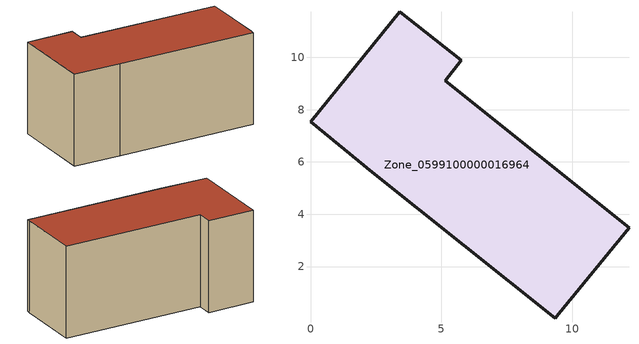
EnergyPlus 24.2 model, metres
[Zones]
Zone_0599100000016964
 floor ground (C_G): 9.36,0.03 2.37,5.61 0,7.53 3.41,11.74 5.76,9.88 5.15,9.1 12.18,3.49 9.49,0.19 z0.39
 wall outside (C_F): 5.76,9.88 3.41,11.74 0,7.53 2.37,5.61 9.36,0.03 9.49,0.19 12.18,3.49 5.15,9.1 5.76,9.88 z0.39:6.17
 roof outside (C_R): 2.37,5.61 9.36,0.03 9.49,0.19 12.18,3.49 5.15,9.1 5.76,9.88 3.41,11.74 0,7.53 z6.17
[BUILDING]
Pand.0599100000016964: North Axis=0; Terrain=City; Loads Convergence Tolerance Value=0.04; Temperature Convergence Tolerance Value=0.4; Solar Distribution=FullExterior; Maximum Number of Warmup Days=25; Minimum Number of Warmup Days=1
[Site:Location]
Rotterdam.The.Hague.AP_ZH_NLD Design_Conditions: Latitude=51.96; Longitude=4.45; Time Zone=1; Elevation=-4.5
[SITE:GROUNDTEMPERATURE:BUILDINGSURFACE]
18, 18, 18, 18, 18, 18, 18, 18, 18, 18, 18, 18
[MATERIAL] Thermal Absorptance=0.9; Solar Absorptance=0.7; Visible Absorptance=0.7
Name | Roughness | Thickness | Conductivity | Density | Specific Heat
G.TC.1946-1964 | MediumSmooth | 0.15 | 1 | 540 | 1210
F.TC.1946-1964 | Rough | 0.3 | 0.857143 | 1920 | 840
R.TC.1946-1964 | MediumRough | 0.2 | 0.235294 | 1500 | 1000
[CONSTRUCTION]
C_G: G.TC.1946-1964
C_F: F.TC.1946-1964
C_R: R.TC.1946-1964
[ZONE]
Zone_0599100000016964: Type=1; Multiplier=1; Ceiling Height=Autocalculate; Volume=Autocalculate; Floor Area=autocalculate; Part of Total Floor Area=Yes
[ZONEINFILTRATION:DESIGNFLOWRATE]
Infil_Zone_0599100000016964: Zone or ZoneList or Space or SpaceList=Zone_0599100000016964; Schedule=AlwaysOn; Design Flow Rate Calculation Method=Flow/Area; Flow Rate per Floor Area=0.003; Constant Term Coefficient=1; Temperature Term Coefficient=0; Velocity Term Coefficient=0; Velocity Squared Term Coefficient=0
[HVACTEMPLATE:ZONE:IDEALLOADSAIRSYSTEM]
Zone_0599100000016964: Maximum Heating Supply Air Temperature=50; Minimum Cooling Supply Air Temperature=13; Maximum Heating Supply Air Humidity Ratio=0.0156; Minimum Cooling Supply Air Humidity Ratio=0.0077; Heating Limit=NoLimit; Cooling Limit=NoLimit; Dehumidification Control Type=ConstantSensibleHeatRatio; Cooling Sensible Heat Ratio=0.7; Dehumidification Setpoint=60; Humidification Control Type=None; Humidification Setpoint=30; Outdoor Air Method=None; Outdoor Air Flow Rate per Person=0.00944; Outdoor Air Flow Rate per Zone Floor Area=0; Outdoor Air Flow Rate per Zone=0; Demand Controlled Ventilation Type=None; Outdoor Air Economizer Type=NoEconomizer; Heat Recovery Type=None; Sensible Heat Recovery Effectiveness=0.7; Latent Heat Recovery Effectiveness=0.65
[ZONECONTROL:THERMOSTAT]
ThermostatControl_Zone_0599100000016964: Zone or ZoneList=Zone_0599100000016964; Control Type Schedule=DualSetpointControlType; Control 1=Thermostat_Zone_0599100000016964; Temperature Difference Between Cutout And Setpoint=0
[THERMOSTATSETPOINT:DUALSETPOINT]
Thermostat_Zone_0599100000016964: Heating Setpoint Temperature Schedule=HeatingSetpoint_Zone_0599100000016964; Cooling Setpoint Temperature Schedule=CoolingSetpoint_Zone_0599100000016964
[SCHEDULE:COMPACT]
HeatingSetpoint_Zone_0599100000016964: Through: 12/31, For: AllDays, Until: 24:00, 21
CoolingSetpoint_Zone_0599100000016964: Through: 12/31, For: AllDays, Until: 24:00, 24
DualSetpointControlType: Through: 12/31, For: AllDays, Until: 24:00, 4
AlwaysOn: Through: 12/31, For: AllDays, Until: 24:00, 1
